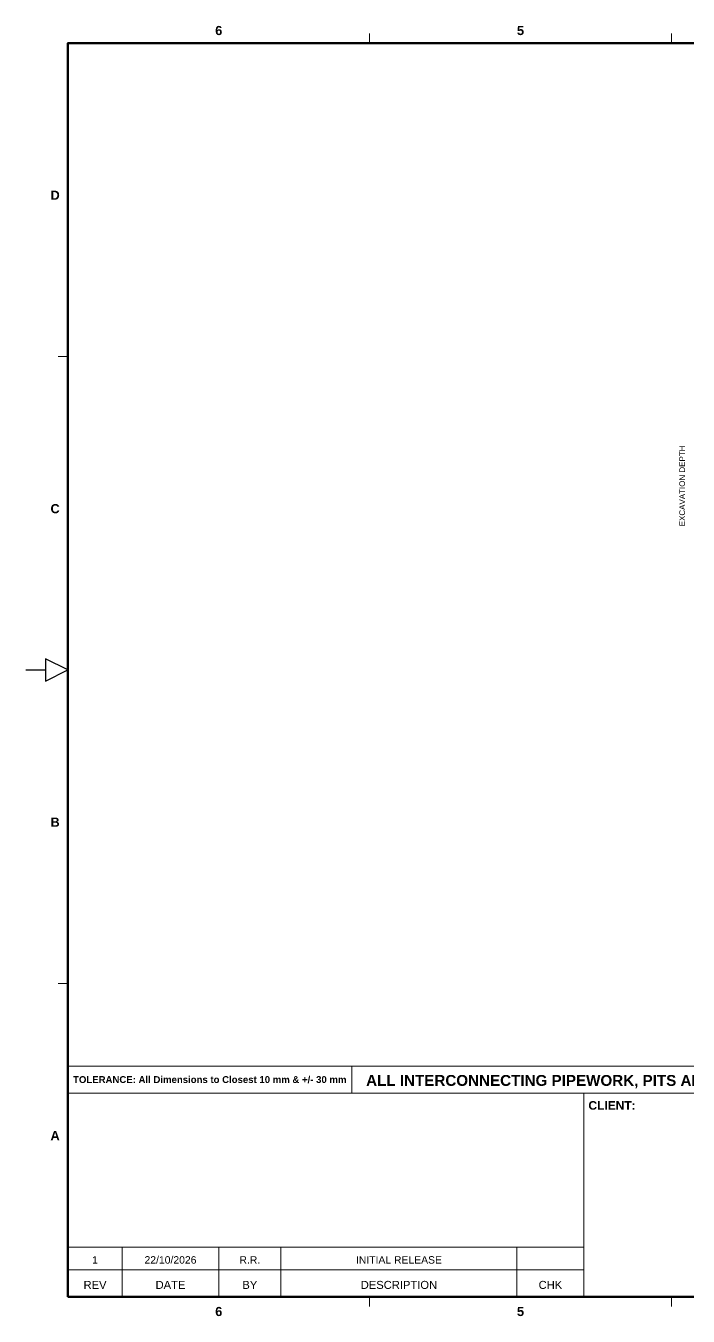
# Model space of a CAD drawing. Header units: millimetres. Extents: x 71 to 41929, y 71 to 131329.
# Drawn here: x 71 to 14705, y 574 to 29081 of the extents above; entities that cross this region are included whole.
import ezdxf
from ezdxf.enums import TextEntityAlignment as Align

# ---------------------------------------------------------------- set-up
doc = ezdxf.new("R2010")
doc.units = ezdxf.units.MM
for name, color, linetype in [('DIMENSIONS', 7, 'Continuous'), ('FRAME', 7, 'Continuous'), ('TITLE_BLOCK', 7, 'Continuous')]:
    doc.layers.add(name, color=color, linetype=linetype)
doc.styles.add('ARIAL', font='arial.ttf')
doc.styles.add('ARIAL_BOLD', font='arialbd.ttf')

msp = doc.modelspace()

# ---------------------------------------------------------------- linework, layer by layer
at = {"layer": 'FRAME', "lineweight": 20}
for p, q in [((7666.7, 28700), (7666.7, 28911.7)), ((14333.3, 28700), (14333.3, 28911.7)), ((1000, 21775), (788.3, 21775)), ((1000, 14850), (788.3, 14850)), ((1000, 7925), (788.3, 7925)), ((7666.7, 1000), (7666.7, 788.3)), ((14333.3, 1000), (14333.3, 788.3))]:
    msp.add_line(p, q, dxfattribs=at)
at = {"layer": 'FRAME', "lineweight": 30}
msp.add_line((70.6, 14850), (717.8, 14850), dxfattribs=at)
at = {"layer": 'FRAME', "lineweight": 53}
msp.add_lwpolyline([(1000, 1000), (41000, 1000), (41000, 28700), (1000, 28700)], close=True, dxfattribs=at)
at = {"layer": 'TITLE_BLOCK', "lineweight": 18}
for p, q in [((7270, 5500), (7270, 6100)), ((1000, 2100), (12400, 2100)), ((2200, 1000), (2200, 2100)), ((4333.3, 1000), (4333.3, 2100)), ((5705.9, 1000), (5705.9, 2100)), ((10921.9, 1000), (10921.9, 2100)), ((1000, 1600), (12400, 1600))]:
    msp.add_line(p, q, dxfattribs=at)
for points in [[(1000, 5500), (21800, 5500), (21800, 6100), (1000, 6100)], [(1000, 1000), (12400, 1000), (12400, 5500), (1000, 5500)], [(12400, 1000), (17833.3, 1000), (17833.3, 5500), (12400, 5500)]]:
    msp.add_lwpolyline(points, close=True, dxfattribs=at)

# ---------------------------------------------------------------- texts
at = {"layer": 'DIMENSIONS', "style": 'ARIAL'}
msp.add_text('EXCAVATION DEPTH', height=126.294, rotation=90, dxfattribs=at).set_placement((14635.2, 18916.9), align=Align.CENTER)
at = {"layer": 'FRAME', "style": 'ARIAL_BOLD'}
for s, p in [('6', (4333.3, 28876.4)), ('5', (11000, 28876.4)), ('D', (717.8, 25237.5)), ('C', (717.8, 18312.5)), ('B', (717.8, 11387.5)), ('A', (717.8, 4462.5)), ('6', (4333.3, 576.7)), ('5', (11000, 576.7))]:
    msp.add_text(s, height=202.1, dxfattribs=at).set_placement(p, align=Align.CENTER)
at = {"layer": 'TITLE_BLOCK'}
for s, height, style, p in [('TOLERANCE: All Dimensions to Closest 10 mm & +/- 30 mm', 151.553, 'ARIAL_BOLD', (4135, 5725.9)), ('ALL INTERCONNECTING PIPEWORK, PITS AND ASSOCIATED DRAINAGE BY OTHERS', 239.959, 'ARIAL_BOLD', (14535, 5662.2)), ('1', 164.2, 'ARIAL', (1600, 1735.3)), ('22/10/2026', 164.18, 'ARIAL', (3266.7, 1735.3)), ('R.R.', 164.18, 'ARIAL', (5019.6, 1735.3)), ('INITIAL RELEASE', 164.183, 'ARIAL', (8313.9, 1735.3)), ('REV', 176.81, 'ARIAL', (1600, 1176.5)), ('DATE', 176.81, 'ARIAL', (3266.7, 1176.5)), ('BY', 176.81, 'ARIAL', (5019.6, 1176.5)), ('DESCRIPTION', 176.812, 'ARIAL', (8313.9, 1176.5)), ('CHK', 176.81, 'ARIAL', (11660.9, 1176.5))]:
    msp.add_text(s, height=height, dxfattribs=dict(at, style=style)).set_placement(p, align=Align.CENTER)
at = {"layer": 'TITLE_BLOCK', "style": 'ARIAL_BOLD'}
msp.add_text('CLIENT:', height=189.44, dxfattribs=at).set_placement((12500, 5135.4))

# ---------------------------------------------------------------- next in the draw order: wipeouts: each hides what was drawn before it
msp.add_wipeout([(506.1, 15096.9), (506.1, 14603.1), (1000, 14850)])

# ---------------------------------------------------------------- next in the draw order: linework, layer by layer
at = {"layer": 'FRAME', "lineweight": 30}
msp.add_lwpolyline([(506.1, 15096.9), (506.1, 14603.1), (1000, 14850)], close=True, dxfattribs=at)

doc.saveas('drawing.dxf')
